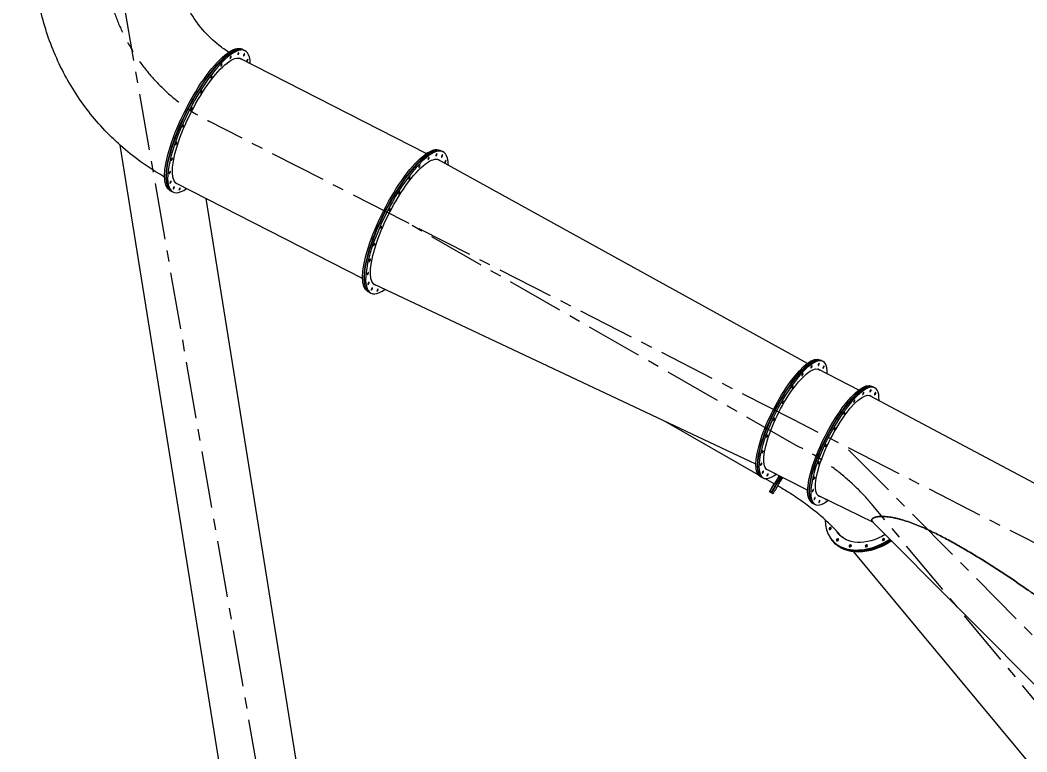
# Model space of a CAD drawing. Header units: inches. Extents: x -350577 to -266477, y -437959 to -377535.
# Drawn here: x -330834 to -325289, y -393753 to -389721 of the extents above; entities that cross this region are included whole.
import ezdxf

# ---------------------------------------------------------------- set-up
doc = ezdxf.new("R2010")
doc.units = ezdxf.units.IN
doc.header["$MEASUREMENT"] = 0
doc.linetypes.add('CENTER', pattern=[2, 1.25, -0.25, 0.25, -0.25])
doc.layers.add('CENTER       (itatec)', color=4, linetype='CENTER', lineweight=9)
doc.layers.add('ORGINAL (itatec)', color=3, linetype='Continuous', lineweight=9)
doc.styles.add('Geniso', font='geniso.shx', dxfattribs={"oblique": 15})
doc.dimstyles.new('scale 1b100', dxfattribs={"dimscale": 100, "dimtxt": 3, "dimasz": 2.5, "dimexe": 1, "dimexo": 1, "dimgap": 1, "dimtad": 1, "dimdec": 0, "dimzin": 0, "dimdsep": 46, "dimtxsty": 'Geniso', "dimcen": 0, "dimclrd": 1, "dimclre": 1, "dimclrt": 7, "dimadec": 0, "dimazin": 0, "dimtfac": 1, "dimtdec": 0, "dimtmove": 0, "dimatfit": 3, "dimfxl": 0.75, "dimtolj": 1, "dimtzin": 0, "dimarcsym": 0})

# ---------------------------------------------------------------- blocks, each defined once
blk = doc.blocks.new('*D30')
at = {"layer": 'Defpoints', "color": 0, "transparency": 16777216}
for p in [(-322053.8, -381405.4), (-331896.3, -383693), (-322053.8, -395650.3)]:
    blk.add_point(p, dxfattribs=at)
at = {"layer": 'ORGINAL (itatec)', "color": 1, "lineweight": -2, "transparency": 16777216}
for p, q in [((-331896.3, -383593), (-331896.3, -381305.4)), ((-322053.8, -395550.3), (-322053.8, -381305.4)), ((-331646.3, -381405.4), (-322303.8, -381405.4))]:
    blk.add_line(p, q, dxfattribs=at)
at = {"layer": 'ORGINAL (itatec)', "color": 1, "transparency": 16777216}
for points in [[(-331646.3, -381363.7), (-331646.3, -381447.1), (-331896.3, -381405.4)], [(-322303.8, -381363.7), (-322303.8, -381447.1), (-322053.8, -381405.4)]]:
    blk.add_solid(points, dxfattribs=at)
at = {"layer": 'ORGINAL (itatec)', "color": 7, "transparency": 16777216, "insert": (-326975, -381155.3), "char_height": 300, "attachment_point": 5, "style": 'Geniso'}
blk.add_mtext('\\A1;9842', dxfattribs=at)

msp = doc.modelspace()

# ---------------------------------------------------------------- linework, layer by layer
at = {"layer": 'CENTER       (itatec)', "ltscale": 250}
for points in [[(-322053.8, -395650.3), (-322053.8, -394591.8, 0.24284), (-322317.7, -394080.5), (-323898.2, -393287.9, -0.002283), (-324657.7, -392902.8), (-326576.7, -391922.5), (-328720.7, -390827.2), (-329794.2, -390278.8, -0.242221), (-330361.8, -389489.1), (-330834.8, -385921.5, 0.081054), (-331096.7, -385055.1), (-331305.2, -384815.8), (-331896.3, -384415.9), (-331896.3, -384179.8), (-331896.3, -383693)], [(-329057.2, -398300.3), (-329057.2, -396772.1, 0.037719), (-329063.6, -396688.3), (-329196.9, -395857), (-329434.3, -394376.7), (-330598.3, -387705.3)], [(-322637.2, -400430.8), (-322637.2, -399113, 0.050793), (-322656.9, -398920.3), (-323139.2, -396481, 0.107251), (-323325.3, -396051.6), (-324154.3, -394782), (-326137.7, -392395, 0.10723), (-326560, -392064.6), (-328720.7, -390827.2)], [(-322653.8, -397738.8), (-322653.8, -396671.6, 0.145851), (-322772.5, -396273.5), (-324885.1, -393499.3, 0.036559), (-324995.2, -393374.9), (-326291.6, -392068.1)]]:
    msp.add_lwpolyline(points, format="xyb", dxfattribs=at)
at = {"layer": 'ORGINAL (itatec)', "extrusion": (0, 1, 0)}
for p, q in [((-328597.2, -390456.8), (-329622, -389933.3)), ((-329612.5, -389880.9), (-329605.6, -389884.4)), ((-329602.2, -389886.1), (-329595.4, -389889.6)), ((-329647.9, -394370.5), (-330282.9, -390410.8)), ((-328521.9, -390438), (-328515.1, -390441.5)), ((-328511.7, -390443.2), (-328504.8, -390446.7)), ((-326498.1, -391612.5), (-328530.6, -390490.9)), ((-328948.4, -391144.3), (-329973.2, -390620.8)), ((-330010.1, -390659.2), (-330003.2, -390662.7)), ((-329999.8, -390664.5), (-329993, -390668)), ((-329233.2, -394304), (-329810.6, -390703.9)), ((-326781.8, -392167.8), (-328881.7, -391178.3)), ((-328919.5, -391216.3), (-328912.7, -391219.8)), ((-328909.3, -391221.6), (-328902.4, -391225.1)), ((-326429.5, -391592.3), (-326422.7, -391595.7)), ((-326214.6, -391759.3), (-326439.1, -391644.6)), ((-326419.3, -391597.5), (-326412.4, -391601)), ((-326144.4, -391737.9), (-326137.6, -391741.4)), ((-326134.2, -391743.1), (-326127.4, -391746.6)), ((-324509.6, -392666.9), (-326153.6, -391790.5)), ((-326768.6, -392226.3), (-327281.5, -391932.3)), ((-326496.7, -392311.4), (-326721.1, -392196.8)), ((-326758, -392235.2), (-326751.1, -392238.7)), ((-326747.7, -392240.4), (-326740.9, -392243.9)), ((-326681.1, -392276.4), (-326733, -392246.7)), ((-326699.7, -392324.5), (-326706.7, -392320.6)), ((-326689.3, -392330.5), (-326696.2, -392326.5)), ((-326134.2, -392490), (-326435.6, -392342.6)), ((-326472.9, -392380.8), (-326466.1, -392384.3)), ((-326462.7, -392386.1), (-326455.8, -392389.6)), ((-325158.8, -393472), (-326139.4, -392484.8)), ((-326360.9, -392587.9), (-326364.6, -392583.5)), ((-326355.4, -392594.6), (-326359, -392590.1)), ((-326315.5, -392562.8), (-326318, -392559.8)), ((-324345.6, -394933.5), (-326242.4, -392650.7))]:
    msp.add_line(p, q, dxfattribs=at)
at = {"layer": 'ORGINAL (itatec)', "extrusion": (0, 0, -1)}
for centre, major_axis, ratio, start_param, end_param in [((-329811.3, -390270.1), (-198.8, -389.2), 0.285299, 0, 3.141593), ((-329801, -390275.3), (-198.8, -389.2), 0.285299, 0, 3.141593), ((-329794.2, -390278.8), (-176.1, -344.6), 0.285299, -0.071904, 3.213497), ((-329675.1, -389926.2), (-3.18, -6.23), 0.285299, -2.833320624913538, 3.449864682266048), ((-329632.5, -389906.7), (-3.18, -6.23), 0.285299, -2.833320624913538, 3.449864682266048), ((-329797.6, -390277), (175.6, 343.7), 0.285299, -0.057139, 0), ((-329807.9, -390271.8), (175.6, 343.7), 0.285299, 0.051019, 0.052243), ((-329804.4, -390273.6), (176.1, 344.6), 0.285299, 0.052108, 0.071904), ((-329600.9, -389912.6), (-3.18, -6.23), 0.285299, -2.833320624913538, 3.449864682266048), ((-329725.7, -389969.7), (-3.18, -6.23), 0.285299, -2.833320624913537, 3.449864682266049), ((-329582.6, -389943.4), (-3.18, -6.23), 0.285299, -2.833320624913537, 3.449864682266049), ((-329781.1, -390034.3), (-3.18, -6.23), 0.285299, -2.833320624913538, 3.449864682266048), ((-329837.3, -390115.5), (-3.18, -6.23), 0.285299, -2.833320624913538, 3.449864682266048), ((-329890.6, -390207.9), (-3.18, -6.23), 0.285299, -2.833320624913538, 3.449864682266048), ((-329937.4, -390305.1), (-3.18, -6.23), 0.285299, -2.833320624913537, 3.449864682266049), ((-329974.3, -390400.5), (-3.18, -6.23), 0.285299, -2.833320624913538, 3.449864682266048), ((-328720.7, -390827.2), (-198.8, -389.2), 0.285299, 0, 3.141593), ((-328710.5, -390832.4), (-198.8, -389.2), 0.285299, 0, 3.141593), ((-329999, -390487.6), (-3.18, -6.23), 0.285299, -2.833320624913538, 3.449864682266048), ((-328703.6, -390835.9), (-176.1, -344.6), 0.285299, -0.085308, 3.226901), ((-328584.5, -390483.3), (-3.18, -6.23), 0.285299, -2.833320624913538, 3.449864682266048), ((-328541.9, -390463.8), (-3.18, -6.23), 0.285299, -2.833320624913538, 3.449864682266048), ((-328510.4, -390469.7), (-3.18, -6.23), 0.285299, -2.833320624913538, 3.449864682266048), ((-328635.2, -390526.8), (-3.18, -6.23), 0.285299, -2.833320624913537, 3.449864682266049), ((-328713.9, -390830.7), (176.1, 344.6), 0.285299, 0.052108, 0.071945), ((-328492, -390500.5), (-3.18, -6.23), 0.285299, -2.833320624913537, 3.449864682266049), ((-330009.8, -390560.5), (-3.18, -6.23), 0.285299, -2.833320624913537, 3.449864682266049), ((-328690.5, -390591.4), (-3.18, -6.23), 0.285299, -2.833320624913538, 3.449864682266048), ((-330005.8, -390614.2), (-3.18, -6.23), 0.285299, -2.833320624913509, 3.449864682266078), ((-329987.5, -390645), (-3.18, -6.23), 0.285299, -2.833320624913509, 3.449864682266078), ((-329797.6, -390277), (-175.6, -343.7), 0.285299, 0, 0.057139), ((-329807.9, -390271.8), (-175.6, -343.7), 0.285299, -0.052243, -0.051019), ((-329804.4, -390273.6), (-176.1, -344.6), 0.285299, -0.071904, -0.052108), ((-329955.9, -390650.9), (-3.18, -6.23), 0.285299, -2.833320624913508, 3.449864682266078), ((-328746.8, -390672.6), (-3.18, -6.23), 0.285299, -2.833320624913509, 3.449864682266078), ((-328800.1, -390765), (-3.18, -6.23), 0.285299, -2.833320624913509, 3.449864682266078), ((-328846.8, -390862.2), (-3.18, -6.23), 0.285299, -2.833320624913508, 3.449864682266078), ((-328883.8, -390957.6), (-3.18, -6.23), 0.285299, -2.833320624913509, 3.449864682266078), ((-328908.5, -391044.7), (-3.18, -6.23), 0.285299, -2.833320624913509, 3.449864682266078), ((-328919.2, -391117.6), (-3.18, -6.23), 0.285299, -2.833320624913522, 3.449864682266064), ((-328915.3, -391171.3), (-3.18, -6.23), 0.285299, -2.833320624913523, 3.449864682266063), ((-328896.9, -391202.1), (-3.18, -6.23), 0.285299, -2.833320624913523, 3.449864682266063), ((-328713.9, -390830.7), (-176.1, -344.6), 0.285299, -0.071945, -0.052108), ((-328865.3, -391208), (-3.18, -6.23), 0.285299, -2.833320624913522, 3.449864682266064), ((-326593.7, -391913.7), (-164.2, -321.5), 0.285299, 0, 3.141593), ((-326583.5, -391919), (-164.2, -321.5), 0.285299, 0, 3.141593), ((-326576.7, -391922.5), (-141.5, -277), 0.285299, -0.080214, 3.221807), ((-326475.5, -391632), (-3.18, -6.23), 0.285299, -2.963731708083108, 3.319453599096478), ((-326580.1, -391920.7), (141, 276.1), 0.285299, -0.052865, 0), ((-326586.9, -391917.2), (141.5, 277), 0.285299, 0.064857, 0.080443), ((-326435.8, -391617.8), (-3.18, -6.23), 0.285299, -2.963731708083108, 3.319453599096478), ((-326409.9, -391633.5), (-3.18, -6.23), 0.285299, -2.963731708083107, 3.319453599096479), ((-326525.1, -391674.5), (-3.18, -6.23), 0.285299, -2.963731708083107, 3.319453599096479), ((-326579.7, -391741.3), (-3.18, -6.23), 0.285299, -2.963731708083107, 3.319453599096479), ((-326308.7, -392059.4), (-164.2, -321.5), 0.285299, 0, 3.141593), ((-326298.4, -392064.6), (-164.2, -321.5), 0.285299, 0, 3.141593), ((-326150.7, -391763.5), (-3.18, -6.23), 0.285299, -2.963731708083111, 3.319453599096475), ((-326634.1, -391825.9), (-3.18, -6.23), 0.285299, -2.963731708083111, 3.319453599096475), ((-326291.6, -392068.1), (-141.5, -277), 0.285299, -0.087846, 3.229439), ((-326240, -391820.1), (-3.18, -6.23), 0.285299, -2.96373170808311, 3.319453599096476), ((-326190.4, -391777.6), (-3.18, -6.23), 0.285299, -2.963731708083111, 3.319453599096475), ((-326301.8, -392062.9), (141.5, 277), 0.285299, 0.064857, 0.080444), ((-326124.8, -391779.2), (-3.18, -6.23), 0.285299, -2.96373170808311, 3.319453599096476), ((-326682.8, -391919.9), (-3.18, -6.23), 0.285299, -2.963731708083111, 3.319453599096475), ((-326294.6, -391887), (-3.18, -6.23), 0.285299, -2.96373170808311, 3.319453599096476), ((-326349, -391971.5), (-3.18, -6.23), 0.285299, -2.963731708083111, 3.319453599096475), ((-326721.1, -392014.1), (-3.18, -6.23), 0.285299, -2.963731708083111, 3.319453599096475), ((-326745.3, -392099.4), (-3.18, -6.23), 0.285299, -2.96373170808311, 3.319453599096476), ((-326397.7, -392065.5), (-3.18, -6.23), 0.285299, -2.963731708083111, 3.319453599096475), ((-326753, -392167.4), (-3.18, -6.23), 0.285299, -2.963731708083097, 3.319453599096489), ((-326743.4, -392211.4), (-3.18, -6.23), 0.285299, -2.963731708083097, 3.319453599096489), ((-326580.1, -391920.7), (-141, -276.1), 0.285299, 0, 0.052865), ((-326586.9, -391917.2), (-141.5, -277), 0.285299, -0.080443, -0.064857), ((-326436.1, -392159.8), (-3.18, -6.23), 0.285299, -2.963731708083097, 3.319453599096489), ((-326717.5, -392227.1), (-3.18, -6.23), 0.285299, -2.963731708083097, 3.319453599096489), ((-326553, -392068.6), (-146.7, -255.9), 0.009306, -0.867715, 0), ((-326542.6, -392074.5), (-146.7, -255.9), 0.009306, -0.870281, 0), ((-326560, -392064.6), (-121.8, -212.6), 0.009306, -0.675767, 0.090382), ((-326677.9, -392213), (-3.18, -6.23), 0.285299, -0.719258, 0.719258), ((-326549.6, -392070.6), (-121.8, -212.6), 0.009306, -0.67953, 0.678634), ((-326657.5, -392238.2), (3.48, 6.07), 0.009306, -4.678674, 1.604511), ((-326647, -392244.2), (3.48, 6.07), 0.009306, -4.678674, 1.604511), ((-326643.7, -392231.1), (-3.48, -6.07), 0.009306, -0.843946, 0.84305), ((-326460.3, -392245.1), (-3.18, -6.23), 0.285299, -2.963731708083096, 3.31945359909649), ((-326695.5, -392300.9), (3.48, 6.07), 0.009306, -4.678674, 1.604511), ((-326686.1, -392286.4), (3.48, 6.07), 0.009306, -4.678674, 1.604511), ((-326685.1, -392306.8), (3.48, 6.07), 0.009306, -4.678674, 1.604511), ((-326684.2, -392279.3), (-3.48, -6.07), 0.009306, -1.537082, 2.196372), ((-326684.2, -392279.3), (-3.48, -6.07), 0.009306, -2.196372, -1.537082), ((-326675.7, -392292.4), (3.48, 6.07), 0.009306, -4.678674, 1.604511), ((-326673.8, -392285.3), (3.48, 6.07), 0.009306, -4.678674, 1.604511), ((-326467.9, -392313), (-3.18, -6.23), 0.285299, -2.963731708083097, 3.319453599096489), ((-326458.4, -392357), (-3.18, -6.23), 0.285299, -2.963731708083097, 3.319453599096489), ((-326301.8, -392062.9), (-141.5, -277), 0.285299, -0.080444, -0.064857), ((-326432.5, -392372.7), (-3.18, -6.23), 0.285299, -2.963731708083097, 3.319453599096489), ((-326392.8, -392358.6), (-3.18, -6.23), 0.285299, -0.883521, 0.873548), ((-326372.5, -392522.2), (5.38, 4.47), 0.695565, -4.825907, 1.457278), ((-326367, -392528.9), (5.38, 4.47), 0.695565, -2.054326, -1.087266), ((-326134, -392399.4), (-226.9, -188.5), 0.695565, -1.413446, 0), ((-326128.5, -392406), (-226.9, -188.5), 0.695565, -1.416106, 0), ((-326332.2, -392584.5), (5.38, 4.47), 0.695565, -4.825907, 1.457278), ((-326137.7, -392395), (-188.4, -156.6), 0.695565, -1.365577, 0.078783), ((-326326.7, -392591.2), (5.38, 4.47), 0.695565, -2.054326, -1.087266), ((-326132.1, -392401.6), (-188.4, -156.6), 0.695565, 0.025299, 0.086889), ((-326135.8, -392397.2), (-187.7, -155.9), 0.695565, -0.236254, 0), ((-326079, -392583.1), (5.38, 4.47), 0.695565, -4.825907, 1.457278), ((-326073.5, -392589.7), (5.38, 4.47), 0.695565, -2.054326, -1.087266), ((-326262.2, -392618), (5.38, 4.47), 0.695565, -4.825907, 1.457278), ((-326256.7, -392624.6), (5.38, 4.47), 0.695565, -2.054326, -1.087266), ((-326173.3, -392617.5), (5.38, 4.47), 0.695565, -4.825907, 1.457278), ((-326167.8, -392624.1), (5.38, 4.47), 0.695565, -2.054326, -1.087266)]:
    msp.add_ellipse(centre, major_axis=major_axis, ratio=ratio, start_param=start_param, end_param=end_param, dxfattribs=at)
at = {"layer": 'ORGINAL (itatec)'}
for centre, major_axis, ratio, start_param, end_param in [((-329794.2, -390278.8), (198.8, 389.2), 0.285299, -0.308272, 3.629544), ((-329804.4, -390273.6), (198.8, 389.2), 0.285299, -0.015376, 3.156968), ((-329811.3, -390270.1), (176.1, 344.6), 0.285299, -0.08814, -0.086916), ((-329801, -390275.3), (176.1, 344.6), 0.285299, -0.071904, -0.03473), ((-329794.2, -390278.8), (198.8, 389.2), 0.285299, -0.487951, -0.308272), ((-328703.6, -390835.9), (198.8, 389.2), 0.285299, -0.308272, 3.639264), ((-328713.9, -390830.7), (198.8, 389.2), 0.285299, -0.015376, 3.156968), ((-328703.6, -390835.9), (198.8, 389.2), 0.285299, -0.497672, -0.308272), ((-328707, -390834.2), (175.6, 343.7), 0.285299, -0.009122, 0.057139), ((-328717.3, -390828.9), (175.6, 343.7), 0.285299, -0.052243, -0.051019), ((-328720.7, -390827.2), (176.1, 344.6), 0.285299, -0.08814, -0.086916), ((-328710.5, -390832.4), (176.1, 344.6), 0.285299, -0.076473, -0.03473), ((-329811.3, -390270.1), (-176.1, -344.6), 0.285299, 0.086916, 0.08814), ((-329801, -390275.3), (-176.1, -344.6), 0.285299, 0.03473, 0.071904), ((-328707, -390834.2), (-175.6, -343.7), 0.285299, -0.057139, 0.009122), ((-328717.3, -390828.9), (-175.6, -343.7), 0.285299, 0.051019, 0.052243), ((-328720.7, -390827.2), (-176.1, -344.6), 0.285299, 0.086916, 0.08814), ((-328710.5, -390832.4), (-176.1, -344.6), 0.285299, 0.03473, 0.076473), ((-326586.9, -391917.2), (164.2, 321.5), 0.285299, -0.018613, 3.160205), ((-326576.7, -391922.5), (164.2, 321.5), 0.285299, -0.177861, 3.679611), ((-326583.5, -391919), (141.5, 277), 0.285299, -0.080214, -0.043221), ((-326576.7, -391922.5), (164.2, 321.5), 0.285299, -0.538018, -0.177861), ((-326301.8, -392062.9), (164.2, 321.5), 0.285299, -0.018613, 3.160205), ((-326291.6, -392068.1), (164.2, 321.5), 0.285299, -0.177861, 3.68496), ((-326291.6, -392068.1), (164.2, 321.5), 0.285299, -0.543367, -0.177861), ((-326295, -392066.3), (141, 276.1), 0.285299, -0.004986, 0.052889), ((-326298.4, -392064.6), (141.5, 277), 0.285299, -0.082465, -0.043221), ((-326583.5, -391919), (-141.5, -277), 0.285299, 0.043221, 0.080214), ((-326560, -392064.6), (-146.7, -255.9), 0.009306, -0.596835, 0.866002), ((-326549.6, -392070.6), (-146.7, -255.9), 0.009306, -0.816147, 0.868571), ((-326295, -392066.3), (-141, -276.1), 0.285299, -0.052888, 0.004986), ((-326298.4, -392064.6), (-141.5, -277), 0.285299, 0.043221, 0.082465), ((-326137.7, -392395), (-226.9, -188.5), 0.695565, -0.542753, 1.411673), ((-326368.8, -392526.6), (-5.38, -4.47), 0.695565, -2.510237, -0.631356), ((-326132.1, -392401.6), (-226.9, -188.5), 0.695565, -0.007003, 1.414333), ((-326328.5, -392588.9), (-5.38, -4.47), 0.695565, -2.510237, -0.631356), ((-326134, -392399.4), (-188.4, -156.6), 0.695565, -0.084669, -0.016865), ((-326128.5, -392406), (-188.4, -156.6), 0.695565, -0.089769, -0.042172), ((-326130.3, -392403.8), (-187.7, -155.9), 0.695565, -0.025402, 0.026769), ((-326075.3, -392587.5), (-5.38, -4.47), 0.695565, -2.510237, -0.631356), ((-326258.6, -392622.4), (-5.38, -4.47), 0.695565, -2.510237, -0.631356), ((-326169.6, -392621.9), (-5.38, -4.47), 0.695565, -2.510237, -0.631356)]:
    msp.add_ellipse(centre, major_axis=major_axis, ratio=ratio, start_param=start_param, end_param=end_param, dxfattribs=at)
for points, knots in [([(-329685.1, -389897.9), (-329703.6, -389886.2), (-329721.4, -389873.7), (-329771.3, -389834.5), (-329801.4, -389805.7), (-329855.6, -389742.9), (-329879.5, -389709), (-329920.6, -389636.7), (-329937.7, -389598.4), (-329964.4, -389518.6), (-329974, -389477.1), (-329979.7, -389434.5)], [2.175622, 2.175622, 2.175622, 2.175622, 2.2718516, 2.2718516, 2.4569663, 2.4569663, 2.6420811, 2.6420811, 2.8271958, 2.8271958, 3.0123106, 3.0123106, 3.0123106, 3.0123106]), ([(-330038.9, -390585.7), (-330100.4, -390550.8), (-330159.2, -390511.3), (-330286.9, -390411.3), (-330353.5, -390347.7), (-330473, -390209), (-330526, -390133.9), (-330616.5, -389974.6), (-330654, -389890.6), (-330712.2, -389716.7), (-330732.9, -389627), (-330745, -389536)], [2.1291622, 2.1291622, 2.1291622, 2.1291622, 2.2718516, 2.2718516, 2.4569663, 2.4569663, 2.6420811, 2.6420811, 2.8271958, 2.8271958, 3.0123106, 3.0123106, 3.0123106, 3.0123106]), ([(-326323.5, -392553.1), (-326335.7, -392538.5), (-326350.7, -392522.1), (-326385.7, -392487.3), (-326405.7, -392469), (-326449.7, -392431.7), (-326473.7, -392412.6), (-326524.9, -392374.8), (-326552.1, -392355.9), (-326606.9, -392320.2), (-326634.5, -392303.2), (-326662.6, -392287)], [2.3080829, 2.3080829, 2.3080829, 2.3080829, 2.472804, 2.472804, 2.637525, 2.637525, 2.8022461, 2.8022461, 2.9669672, 2.9669672, 3.1228114, 3.1228114, 3.1228114, 3.1228114]), ([(-326139.4, -392484.8), (-326139.6, -392484.6), (-326139.8, -392484.3), (-326140.8, -392483.3), (-326141.4, -392482.5), (-326142.4, -392481), (-326142.8, -392480.2), (-326143.5, -392478.7), (-326143.7, -392477.9), (-326144, -392476.3), (-326144, -392475.5), (-326143.8, -392473.9), (-326143.6, -392473.2), (-326142.9, -392471.6), (-326142.5, -392470.9), (-326141.4, -392469.4), (-326140.8, -392468.7), (-326139.3, -392467.4), (-326138.5, -392466.7), (-326136.7, -392465.5), (-326135.8, -392464.9), (-326133.4, -392463.6), (-326131.8, -392462.9), (-326128.4, -392461.5), (-326126.5, -392460.9), (-326122.4, -392459.7), (-326120.3, -392459.2), (-326115.6, -392458.2), (-326113.2, -392457.8), (-326108.1, -392457.1), (-326105.4, -392456.8), (-326099.9, -392456.3), (-326097.1, -392456.1), (-326091.4, -392455.9), (-326088.5, -392455.9), (-326082.6, -392455.9), (-326079.7, -392456), (-326071.7, -392456.3), (-326066.5, -392456.7), (-326055.8, -392457.7), (-326050.3, -392458.4), (-326039.1, -392460), (-326033.5, -392461), (-326021.9, -392463.1), (-326016.1, -392464.3), (-326004.2, -392467), (-325998.2, -392468.5), (-325986.1, -392471.7), (-325980, -392473.4), (-325961.5, -392478.8), (-325949, -392482.8), (-325924, -392491.6), (-325911.4, -392496.3), (-325886.3, -392506.3), (-325873.7, -392511.5), (-325849, -392522.3), (-325836.7, -392527.9), (-325812.6, -392539.2), (-325800.8, -392544.9), (-325789.2, -392550.6)], [2001.352463, 2001.352463, 2001.352463, 2001.352463, 2003.936281, 2003.936281, 2012.485593, 2012.485593, 2021.034904, 2021.034904, 2029.584216, 2029.584216, 2038.133527, 2038.133527, 2046.682839, 2046.682839, 2055.23215, 2055.23215, 2063.781462, 2063.781462, 2072.330773, 2072.330773, 2080.880085, 2080.880085, 2092.435252, 2092.435252, 2103.990419, 2103.990419, 2115.545586, 2115.545586, 2127.100753, 2127.100753, 2138.65592, 2138.65592, 2150.211087, 2150.211087, 2161.766254, 2161.766254, 2173.32142, 2173.32142, 2193.37763, 2193.37763, 2213.433839, 2213.433839, 2233.490048, 2233.490048, 2253.546257, 2253.546257, 2273.602466, 2273.602466, 2293.658675, 2293.658675, 2333.771094, 2333.771094, 2373.883512, 2373.883512, 2413.99593, 2413.99593, 2454.108349, 2454.108349, 2494.220767, 2494.220767, 2494.220767, 2494.220767]), ([(-325789.2, -392550.6), (-325800.8, -392544.9), (-325812.6, -392539.2), (-325836.7, -392527.9), (-325849, -392522.3), (-325873.7, -392511.5), (-325886.3, -392506.3), (-325911.4, -392496.3), (-325924, -392491.6), (-325949, -392482.8), (-325961.5, -392478.8), (-325980, -392473.4), (-325986.1, -392471.7), (-325998.2, -392468.5), (-326004.2, -392467), (-326016.1, -392464.3), (-326021.9, -392463.1), (-326033.5, -392461), (-326039.1, -392460), (-326050.3, -392458.4), (-326055.8, -392457.7), (-326066.5, -392456.7), (-326071.7, -392456.3), (-326079.7, -392456), (-326082.6, -392455.9), (-326088.5, -392455.9), (-326091.4, -392455.9), (-326097.1, -392456.1), (-326099.9, -392456.3), (-326105.4, -392456.8), (-326108.1, -392457.1), (-326113.2, -392457.8), (-326115.6, -392458.2), (-326120.3, -392459.2), (-326122.4, -392459.7), (-326126.5, -392460.9), (-326128.4, -392461.5), (-326131.8, -392462.9), (-326133.4, -392463.6), (-326135.8, -392464.9), (-326136.7, -392465.5), (-326138.5, -392466.7), (-326139.3, -392467.4), (-326140.8, -392468.7), (-326141.4, -392469.4), (-326142.5, -392470.9), (-326142.9, -392471.6), (-326143.6, -392473.2), (-326143.8, -392473.9), (-326144, -392475.5), (-326144, -392476.3), (-326143.7, -392477.9), (-326143.5, -392478.7), (-326142.8, -392480.2), (-326142.4, -392481), (-326141.4, -392482.5), (-326140.8, -392483.3), (-326139.8, -392484.3), (-326139.6, -392484.6), (-326139.4, -392484.8)], [0, 0, 0, 0, 40.112418, 40.112418, 80.224837, 80.224837, 120.337255, 120.337255, 160.449673, 160.449673, 200.562092, 200.562092, 220.618301, 220.618301, 240.67451, 240.67451, 260.730719, 260.730719, 280.786928, 280.786928, 300.843137, 300.843137, 320.899346, 320.899346, 332.454513, 332.454513, 344.00968, 344.00968, 355.564847, 355.564847, 367.120014, 367.120014, 378.675181, 378.675181, 390.230348, 390.230348, 401.785515, 401.785515, 413.340682, 413.340682, 421.889994, 421.889994, 430.439305, 430.439305, 438.988617, 438.988617, 447.537928, 447.537928, 456.08724, 456.08724, 464.636551, 464.636551, 473.185863, 473.185863, 481.735174, 481.735174, 490.284486, 490.284486, 492.868304, 492.868304, 492.868304, 492.868304]), ([(-325789.2, -392550.6), (-325778.4, -392556), (-325767.4, -392561.6), (-325745.2, -392573.1), (-325734.1, -392579), (-325700.4, -392597.1), (-325677.7, -392609.8), (-325632, -392636.1), (-325608.9, -392649.7), (-325562.8, -392677.5), (-325539.7, -392691.7), (-325505.1, -392713.4), (-325493.6, -392720.7), (-325470.7, -392735.4), (-325459.3, -392742.7), (-325436.5, -392757.5), (-325425.2, -392764.9), (-325402.7, -392779.8), (-325391.5, -392787.2), (-325369.2, -392802.1), (-325358.1, -392809.6), (-325336.2, -392824.4), (-325325.4, -392831.9), (-325303.8, -392846.7), (-325293.2, -392854.1), (-325277.3, -392865.1), (-325272.1, -392868.8), (-325261.7, -392876.1), (-325256.5, -392879.8), (-325243.4, -392889.1), (-325235, -392895.1), (-325222.4, -392904.2), (-325218.1, -392907.3), (-325209.6, -392913.5), (-325205.4, -392916.6), (-325196.9, -392922.9), (-325192.7, -392926), (-325184.5, -392932.2), (-325180.4, -392935.2), (-325172.5, -392941.3), (-325168.6, -392944.2), (-325163, -392948.6), (-325161.2, -392950), (-325157.6, -392952.9), (-325155.8, -392954.3), (-325151.7, -392957.6), (-325149.2, -392959.7), (-325145.6, -392962.7), (-325144.5, -392963.7), (-325142.2, -392965.6), (-325141.1, -392966.5), (-325139.1, -392968.4), (-325138.2, -392969.2), (-325136.6, -392970.7), (-325135.9, -392971.4), (-325135.3, -392972)], [0, 0, 0, 0, 37.898527, 37.898527, 75.797054, 75.797054, 151.594108, 151.594108, 227.391162, 227.391162, 303.188216, 303.188216, 341.086743, 341.086743, 378.98527, 378.98527, 416.883797, 416.883797, 454.782324, 454.782324, 492.680851, 492.680851, 530.579378, 530.579378, 568.477905, 568.477905, 587.427169, 587.427169, 606.376432, 606.376432, 635.687378, 635.687378, 650.342851, 650.342851, 664.998324, 664.998324, 679.653798, 679.653798, 694.309271, 694.309271, 708.964744, 708.964744, 716.29248, 716.29248, 723.620217, 723.620217, 734.058965, 734.058965, 739.278339, 739.278339, 744.497713, 744.497713, 749.717087, 749.717087, 753.941392, 753.941392, 753.941392, 753.941392]), ([(-325135.3, -392972), (-325135.9, -392971.4), (-325136.6, -392970.7), (-325138.2, -392969.2), (-325139.1, -392968.4), (-325141.1, -392966.5), (-325142.2, -392965.6), (-325144.5, -392963.7), (-325145.6, -392962.7), (-325149.2, -392959.7), (-325151.7, -392957.6), (-325155.8, -392954.3), (-325157.6, -392952.9), (-325161.2, -392950), (-325163, -392948.6), (-325168.6, -392944.2), (-325172.5, -392941.3), (-325180.4, -392935.2), (-325184.5, -392932.2), (-325192.7, -392926), (-325196.9, -392922.9), (-325205.4, -392916.6), (-325209.6, -392913.5), (-325218.1, -392907.3), (-325222.4, -392904.2), (-325235, -392895.1), (-325243.4, -392889.1), (-325256.5, -392879.8), (-325261.7, -392876.1), (-325272.1, -392868.8), (-325277.3, -392865.1), (-325293.2, -392854.1), (-325303.8, -392846.7), (-325325.4, -392831.9), (-325336.2, -392824.4), (-325358.1, -392809.6), (-325369.2, -392802.1), (-325391.5, -392787.2), (-325402.7, -392779.8), (-325425.2, -392764.9), (-325436.5, -392757.5), (-325459.3, -392742.7), (-325470.7, -392735.4), (-325493.6, -392720.7), (-325505.1, -392713.4), (-325539.7, -392691.7), (-325562.8, -392677.5), (-325608.9, -392649.7), (-325632, -392636.1), (-325677.7, -392609.8), (-325700.4, -392597.1), (-325734.1, -392579), (-325745.2, -392573.1), (-325767.4, -392561.6), (-325778.4, -392556), (-325789.2, -392550.6)], [1740.279375, 1740.279375, 1740.279375, 1740.279375, 1744.50368, 1744.50368, 1749.723054, 1749.723054, 1754.942428, 1754.942428, 1760.161802, 1760.161802, 1770.60055, 1770.60055, 1777.928287, 1777.928287, 1785.256023, 1785.256023, 1799.911496, 1799.911496, 1814.566969, 1814.566969, 1829.222442, 1829.222442, 1843.877916, 1843.877916, 1858.533389, 1858.533389, 1887.844335, 1887.844335, 1906.793598, 1906.793598, 1925.742862, 1925.742862, 1963.641389, 1963.641389, 2001.539916, 2001.539916, 2039.438443, 2039.438443, 2077.33697, 2077.33697, 2115.235497, 2115.235497, 2153.134024, 2153.134024, 2191.032551, 2191.032551, 2266.829605, 2266.829605, 2342.626659, 2342.626659, 2418.423713, 2418.423713, 2456.32224, 2456.32224, 2494.220767, 2494.220767, 2494.220767, 2494.220767])]:
    msp.add_open_spline(points, degree=3, knots=knots, dxfattribs=at)

# ---------------------------------------------------------------- dimensions: what is measured, and where the dimension line sits
dim = msp.add_linear_dim(base=(-322053.8253, -381405.3919), p1=(-331896.2537, -383692.9799), p2=(-322053.8253, -395650.2992), dimstyle='scale 1b100', dxfattribs=at)
dim.commit()
dim.dimension.update_dxf_attribs({"geometry": '*D30', "text_midpoint": (-326975.0395, -381155.2899)})

doc.saveas('drawing.dxf')
